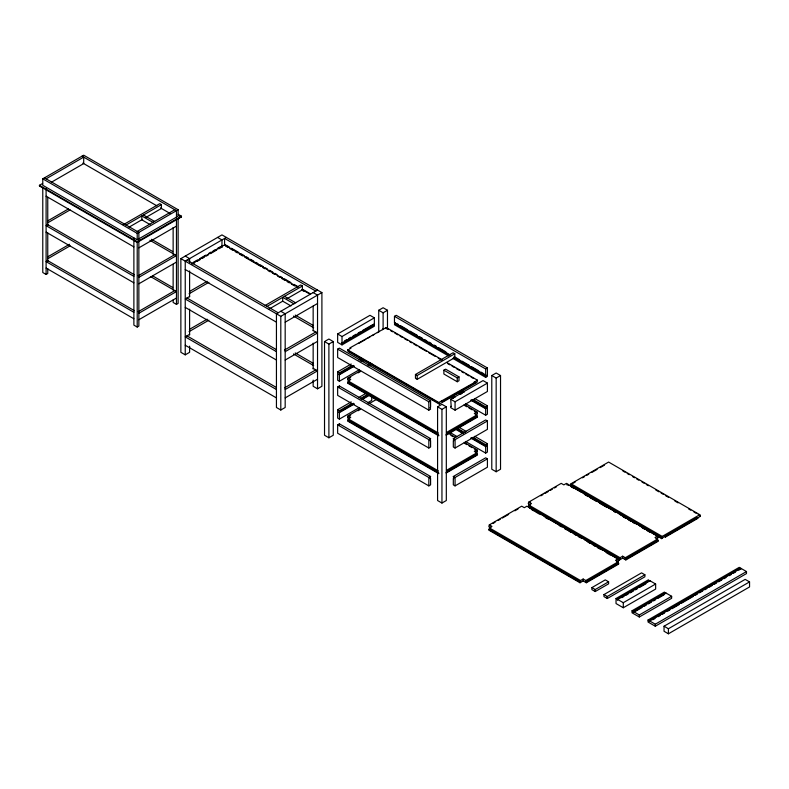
<?xml version="1.0" encoding="UTF-8"?>
<svg xmlns="http://www.w3.org/2000/svg" width="789" height="789" viewBox="0 0 789 789"><rect width="100%" height="100%" fill="white"/><g stroke="black" fill="none" stroke-linecap="round" stroke-linejoin="round"><path stroke-width="1.18" d="M41.551 187.21L41.363 186.569M179.685 217.32L179.35 218.099M42.774 178.827L83.693 155.206L178.127 209.726L178.127 216.186L137.207 239.807L42.774 185.287L42.774 178.827L137.207 233.347L178.127 209.726M46.097 178.827L83.693 157.119L83.693 163.589L51.315 182.279M178.255 214.342L181.45 216.186L181.45 216.896L137.207 242.44L39.45 185.997L39.45 185.287L42.606 183.462M47.567 220.989L68.456 208.927M48.188 222.547L70.113 209.894M47.754 224.717L46.097 225.674L133.883 276.357M47.567 256.938L69.501 244.274M48.188 258.496L70.113 245.833M47.754 260.656L46.097 261.623L133.883 312.306M123.212 224.766L159.763 203.67L161.42 204.627L161.42 208.464L145.758 217.508M125.915 225.121L161.42 204.627M42.774 187.752L42.774 272.521L46.097 274.444L47.754 273.487L47.754 268.566M129.051 227.153L142.622 219.312M137.207 231.433L174.803 209.726M39.45 185.287L137.207 241.73L181.45 216.186M138.864 247.835L176.46 226.127M138.253 275.755L174.803 254.65M138.864 277.314L176.46 255.616L149.871 240.26M189.607 346.154L189.607 352.318L185.237 354.843L180.868 352.318L180.868 258.624L221.965 234.895L321.902 292.591L321.902 386.285L317.533 388.809L313.154 386.285L313.154 380.12M138.864 283.784L176.46 262.076M226.335 237.42L185.237 261.149L185.237 354.843M193.256 262.372L197.437 259.956M199.518 258.753L205.781 255.143M208.917 253.328L210.998 252.125M213.089 250.922L215.17 249.718M217.261 248.515L220.397 246.701M191.697 263.881L225.112 244.59L225.112 245.192M192.743 263.881L194.824 262.678M196.915 261.475L200.041 259.66M202.132 258.457L204.223 257.253M206.304 256.05L208.395 254.847M210.485 253.634L216.738 250.024M218.829 248.821L221.965 247.006M138.253 311.694L174.803 290.599M138.864 313.263L176.46 291.555L150.433 276.525M138.864 319.723L176.46 298.015M189.409 291.545L207.152 281.308M189.074 293.764L208.898 282.314M189.607 296.486L185.237 299.001L276.436 351.657M133.883 237.893L133.883 325.127L137.207 327.041L138.864 326.084L138.864 232.39L44.431 177.87M173.136 299.998L173.136 302.463L176.46 304.376L178.127 303.42L178.127 218.642M189.409 329.407L207.152 319.17M189.074 331.627L208.898 320.176M189.607 334.339L185.237 336.864L276.436 389.519M265.143 305.471L300.658 284.977L302.404 285.983L302.404 289.819L286.732 298.863M266.889 306.487L302.404 285.983M268.98 309.11L282.561 301.27M317.533 290.066L276.436 313.795L276.436 407.489L280.805 410.014L285.174 407.489L285.174 313.795L280.805 311.27M180.868 258.624L280.805 316.32L321.902 292.591M285.174 322.178L317.533 303.499M284.474 350.05L315.778 331.972M285.174 351.657L317.533 332.978L313.154 330.453M285.174 360.04L317.533 341.361M324.526 341.558L328.895 339.033L333.264 341.558L333.264 435.252L328.895 437.777L324.526 435.252L324.526 341.558L328.895 344.083L333.264 341.558M337.643 333.994L369.992 315.314L374.361 317.839L374.361 324.299L342.012 342.978L341.489 342.673L341.489 343.274L342.012 343.58L374.361 324.9L374.361 326.212L342.012 344.892L337.643 342.367L337.643 333.994L342.012 336.508L374.361 317.839M378.73 331.222L378.73 310.264L383.109 307.74L387.478 310.264L387.478 328.757M378.73 310.264L383.109 312.789L387.478 310.264M344.615 340.868L346.706 339.655M348.787 338.451L350.878 337.248M352.969 336.045L356.095 334.24M358.186 333.027L360.267 331.824M362.358 330.621L372.793 324.595M337.643 349.132L339.388 348.127L430.587 400.773L430.587 407.232L430.054 407.538L430.587 409.156L428.831 410.162L337.643 357.516L337.643 349.132L428.831 401.788L430.587 400.773M450.134 354.922L394.47 322.78L394.47 316.32L396.226 315.314L487.415 367.96L487.415 376.343L485.669 377.349L452.797 358.374M350.75 348.63L350.227 347.722L386.255 327.524L442.451 359.971M446.692 362.427L477.453 380.18L477.453 380.781L476.921 382.399L439.325 404.106L439.325 402.794L438.802 403.1L347.604 350.444L350.75 348.018L350.227 347.722M358.581 343.501L365.879 339.29M367.97 338.087L370.061 336.873M372.142 335.67L374.233 334.467M377.359 332.662L379.45 331.459M394.47 322.78L398.179 324.318M347.604 350.444L348.127 350.138L348.127 351.46L439.325 404.106M385.732 328.441L388.375 329.358M448.556 355.928L394.47 324.703L394.993 322.484M284.474 387.902L315.778 369.834M285.174 389.519L317.533 370.84L313.154 368.315M285.174 397.903L317.533 379.223M359.212 369.794L339.388 381.235L337.643 380.229L337.643 371.846L351.204 364.015M358.512 359.804L360.603 358.591M337.643 371.846L339.388 372.862L351.914 365.632M360.257 360.81L362.348 359.606M339.911 373.266L341.992 372.063M344.083 370.86L346.164 369.656M348.255 368.443L353.472 365.435M339.388 372.862L338.866 374.479L353.995 365.741M361.303 361.52L363.394 360.317M338.866 374.479L339.388 374.775L353.995 366.343M362.348 361.52L364.429 360.317M367.566 364.972L370.692 363.167M349.705 380.732L347.604 379.519L348.127 377.911L360.652 370.682M369.005 365.859L372.132 364.054M347.604 378.917L350.74 377.112M358.038 372.891L360.129 371.688M337.643 386.995L339.388 385.989L430.587 438.635L430.054 440.252L430.054 440.854L430.587 440.558L430.587 447.018L428.831 448.024L337.643 395.378L337.643 386.995L428.831 439.651L430.587 438.635M438.27 434.285L348.127 382.251L348.127 380.939L350.75 379.42L348.127 377.911M438.802 435.814L347.604 383.158L348.127 382.251M359.212 407.657L339.388 419.097L337.643 418.091L337.643 409.708L351.204 401.877M358.512 397.656L365.82 393.445M337.643 409.708L339.388 410.724L351.914 403.495M360.257 398.672L367.566 394.451M339.911 411.128L341.992 409.925M344.083 408.722L346.164 407.509M348.255 406.305L353.472 403.297M361.826 398.475L363.907 397.271M365.997 396.068L368.088 394.865M339.388 410.724L338.866 412.331L353.995 403.593M361.303 399.382L369.124 394.865M338.866 412.331L339.388 412.637L353.995 404.205M362.348 399.382L369.656 395.171M415.458 374.479L453.054 352.772L454.799 353.778L454.799 357.614L417.203 379.322L415.458 378.316L415.458 374.479L417.203 375.485L454.799 353.778M367.566 402.834L371.737 400.427L371.737 396.117M349.705 418.594L347.604 417.381L348.127 415.773L360.652 408.534M369.005 403.721L376.304 399.5M347.604 416.779L350.74 414.975M358.038 410.753L360.129 409.55M337.643 424.857L339.388 423.841L430.587 476.497L430.054 478.114L430.054 478.716L430.587 478.42L430.587 484.88L428.831 485.886L337.643 433.24L337.643 424.857L428.831 477.503L430.587 476.497M438.27 472.147L348.127 420.113L348.127 418.801L350.75 417.282L348.127 415.773M438.802 473.666L347.604 421.02L348.127 420.113M443.872 370.179L445.627 369.173L459.001 376.895L459.001 380.732L457.255 381.748L443.872 374.016L443.872 370.179L457.255 377.911L459.001 376.895M394.47 316.32L485.669 368.976L487.415 367.96M347.604 349.843L438.802 402.489L474.83 382.3L474.83 382.902L442.471 401.581L441.948 400.674M474.83 382.902L474.297 381.994L477.453 380.18M453.853 357.673L485.669 376.037L486.192 375.732L486.192 375.13L485.669 375.436L485.669 368.976M437.579 406.828L441.948 404.313L446.318 406.828L446.318 500.522L441.948 503.047L437.579 500.522L437.579 406.828L441.948 409.353L446.318 406.828M450.697 399.264L483.046 380.584L487.415 383.109L487.415 391.482L455.066 410.162L450.697 407.637L450.697 406.325L451.219 406.631L450.697 399.264L455.066 401.788L487.415 383.109M491.784 375.534L496.163 373.01L500.532 375.534L500.532 469.228L496.163 471.753L491.784 469.228L491.784 375.534L496.163 378.059L500.532 375.534M475.353 414.708L477.453 413.495L476.921 411.878L474.297 413.397L476.921 414.906L476.921 416.227L446.663 433.694M472.946 399.49L485.669 406.838L487.415 405.822L487.415 414.205L485.669 415.211L465.52 403.583M470.826 400.181L485.669 408.751L486.192 408.446L485.669 406.838M446.663 432.382L476.921 414.906M446.14 434.601L477.453 416.523L477.453 417.134L446.14 435.203M453.32 438.635L485.669 419.955L487.415 420.971L487.415 429.344L455.066 448.024L453.32 447.018L453.32 440.558L453.843 440.854L453.32 438.635L455.066 439.651L487.415 420.971M475.353 452.57L477.453 451.357L476.921 449.74L474.297 451.259L476.921 452.768L476.921 454.079L446.663 471.556M472.946 437.343L485.669 444.69L487.415 443.684L487.415 452.067L485.669 453.073L465.52 441.445M470.826 438.043L485.669 446.613L486.192 446.308L485.669 444.69M446.663 470.244L476.921 452.768M446.14 472.463L477.453 454.385L477.453 454.997L446.14 473.065M453.32 476.497L485.669 457.817L487.415 458.833L487.415 467.206L455.066 485.886L453.32 484.88L453.32 478.42L453.843 478.716L453.32 476.497L455.066 477.503L487.415 458.833M490.916 527.683L488.815 526.47L489.338 524.863L521.687 506.183L524.31 507.692L526.934 506.183L618.132 558.829L618.655 560.446L616.564 561.66M530.435 504.871L528.334 503.658L528.857 502.041L561.216 483.361L563.839 484.88L566.463 483.361L657.651 536.017L658.184 537.625L656.083 538.838M492.987 523.462L495.078 522.249M498.204 520.444L500.295 519.241M502.386 518.038L508.649 514.418M514.901 510.808L518.038 508.994M528.334 503.047L530.425 501.843M540.859 495.817L542.95 494.614M545.031 493.411L548.168 491.606M550.249 490.393L552.339 489.19M554.43 487.987L556.511 486.783M489.338 527.89L580.536 580.536L580.536 581.848L489.338 529.202L489.338 527.89L491.961 526.371L489.338 524.863M528.857 505.068L620.055 557.724L620.055 559.036L528.857 506.38L528.857 505.068L531.48 503.56L528.857 502.041M618.132 563.168L618.132 561.857L585.783 580.536L585.783 581.848L618.132 563.168L618.655 563.474L618.655 564.086L586.306 582.755L583.16 580.941L580.014 582.755L488.815 530.109L489.338 529.202M528.857 506.38L528.334 506.686L619.533 559.332L620.055 559.036M571.009 483.765L662.198 536.421L662.198 537.733L571.009 485.077L571.009 483.765L608.605 462.058L699.804 514.714L699.804 516.026L700.326 515.72L700.326 516.331L665.354 536.52L664.821 536.214L661.675 538.64L639.406 525.78M573.1 483.262L575.191 482.059M582.499 477.838L584.58 476.635M586.671 475.432L588.762 474.228M591.888 472.414L597.105 469.406M600.242 467.601L604.413 465.185M581.089 492.109L570.477 485.985L571.009 485.077M580.536 580.536L583.16 579.027L585.783 580.536M618.132 558.829L615.509 560.348L618.132 561.857M620.055 557.724L622.679 556.206L625.302 557.724L657.651 539.045L657.651 540.357L625.302 559.036L625.302 557.724M657.651 536.017L655.028 537.526L657.651 539.045M488.815 529.498L580.014 582.154L580.536 581.848M609.986 554.43L619.533 559.943L622.679 558.129L625.825 559.943L658.184 541.264L657.651 540.357M662.198 536.421L699.804 514.714M570.477 485.383L661.675 538.029L662.198 537.733M664.821 536.214L697.18 517.535L697.703 517.84L697.703 518.442L665.354 537.122L664.821 536.826M585.783 581.848L586.306 582.154L618.655 563.474M625.302 559.036L625.825 559.332L658.184 540.662M591.898 587.608L605.281 579.885L608.605 581.799L608.605 583.821L595.222 591.543L591.898 589.63L591.898 587.608L595.222 589.521L608.605 581.799M603.97 594.571L641.565 572.863L644.889 574.786L644.889 576.798L607.293 598.506L603.97 596.592L603.97 594.571L607.293 596.494L644.889 574.786M649.525 580.487L617.176 599.167L617.176 599.768L650.047 580.793L655.639 584.018L655.639 589.067L623.29 607.747L616.031 603.555L616.031 598.506L648.39 579.836L649.525 581.089M621.87 597.668L623.961 596.454M626.042 595.251L628.133 594.048M630.224 592.845L633.35 591.04M635.441 589.827L637.522 588.624M639.613 587.42L645.875 583.811M617.176 599.768L617.698 600.074L617.698 599.472L623.29 602.697L655.639 584.018M632.038 610.775L664.387 592.095L666.044 593.663L666.044 593.062L671.646 596.287L671.646 598.309L639.297 616.988L632.038 612.797L632.038 610.775L633.173 611.436L665.521 592.756M633.173 611.436L633.173 612.037L666.044 593.062M634.741 611.741L642.049 607.52M644.13 606.317L646.221 605.114M648.311 603.91L651.438 602.096M653.529 600.893L655.61 599.689M657.701 598.486L663.963 594.867M633.173 612.037L633.695 612.343L633.695 611.731L639.297 614.966L671.646 596.287M648.035 620.016L739.234 567.36L740.368 568.622L740.891 568.928L740.891 568.327L746.493 571.552L746.493 573.573L655.294 626.219L648.035 622.038L648.035 620.016L649.169 620.667L740.368 568.021M649.169 620.667L649.169 621.278L740.891 568.327M652.878 619.74L654.998 618.517M658.184 616.682L660.304 615.459M662.425 614.236L664.545 613.004M667.721 611.169L669.841 609.946M671.972 608.723L679.388 604.433M681.509 603.21L693.176 596.474M695.296 595.251L697.417 594.028M699.537 592.805L702.723 590.971M704.843 589.748L706.964 588.515M709.084 587.292L712.26 585.458M714.38 584.235L716.501 583.012M718.621 581.789L721.807 579.945M723.927 578.722L726.048 577.499M729.233 575.664L731.354 574.441M733.474 573.209L735.595 571.986M738.77 570.151L740.891 568.928M649.169 621.278L649.702 621.574L649.702 620.973L655.294 624.207L746.493 571.552M664.042 626.219L745.181 579.373L749.55 581.897L749.55 586.947L668.411 633.794L664.042 631.269L664.042 626.219L668.411 628.744L749.55 581.897M180.336 217.005L180.602 216.936A2.584 2.111 0 0 1 181.45 216.896L178.255 215.052M40.564 186.105L40.298 186.046A2.584 2.111 0 0 0 39.45 185.997M400.299 325.541L407.726 329.822M409.846 331.055L417.263 335.335M419.383 336.558L422.569 338.402M424.689 339.625L426.81 340.848M428.93 342.071L431.05 343.294M434.236 345.128L436.356 346.351M438.477 347.584L445.893 351.864M454.385 356.766L459.681 359.823M461.802 361.046L469.228 365.337M471.349 366.56L478.765 370.85M480.896 372.073L484.071 373.907M453.853 357.072L486.192 375.732M394.47 323.391L449.612 355.228M390.496 330.581L392.616 331.804M394.737 333.027L397.922 334.871M400.043 336.094L402.163 337.317M404.284 338.54L407.459 340.375M409.58 341.598L411.7 342.83M413.821 344.053L417.006 345.888M419.127 347.111L426.553 351.401M428.674 352.624L435.035 356.293M438.211 358.137L441.396 359.971M447.757 363.64L449.878 364.863M451.998 366.096L454.119 367.319M456.239 368.542L459.425 370.376M461.545 371.599L463.666 372.822M465.786 374.055L468.962 375.889M471.082 377.112L473.203 378.335M374.361 324.299L373.838 323.993L374.361 324.9M474.297 381.994L474.83 382.3M82.036 156.163L176.46 210.683L176.46 217.143M315.778 291.082L224.589 238.426L224.589 244.886L297.749 287.137M622.915 471.033L625.036 472.256M627.156 473.479L629.277 474.702M632.453 476.536L634.573 477.759M636.703 478.992L638.824 480.215M641.999 482.049L644.12 483.272M646.24 484.495L648.361 485.718M655.787 490.008L658.963 491.843M661.083 493.066L663.214 494.289M665.334 495.522L668.51 497.356M674.871 501.025L678.057 502.859M688.659 508.984L690.779 510.207M693.965 512.051L696.085 513.274M698.206 514.497L700.326 515.72M217.586 237.42L221.965 239.945L221.965 247.342M313.154 292.591L317.533 295.116L317.533 388.809M226.167 245.201L229.352 247.036M231.473 248.259L238.889 252.549M241.02 253.772L244.195 255.606M246.316 256.829L248.436 258.052M250.557 259.285L253.742 261.12M255.863 262.342L257.983 263.565M260.104 264.788L263.279 266.633M265.4 267.856L267.53 269.079M269.651 270.302L272.826 272.136M274.947 273.359L277.067 274.582M280.253 276.426L282.373 277.649M284.494 278.872L290.855 282.541M294.041 284.385L298.281 286.831M302.522 289.277L309.939 293.567M82.865 163.106L156.794 205.791M160.443 207.901L170.099 213.474M301.99 289.583L310.481 294.484M697.703 518.442L697.18 517.535M225.644 246.109L227.765 247.332M229.885 248.555L233.071 250.399M235.191 251.622L237.311 252.845M239.432 254.068L242.608 255.902M244.728 257.125L260.636 266.307M262.757 267.54L264.877 268.763M268.063 270.597L270.183 271.82M272.304 273.043L274.424 274.266M277.61 276.111L279.73 277.333M281.851 278.556L285.026 280.391M287.147 281.614L289.267 282.847M291.388 284.07L294.573 285.904M301.99 290.184L304.12 291.417M221.433 246.099L221.965 246.405M461.969 391.127L464.09 392.35M474.692 398.475L487.415 405.822M459.159 391.531L462.334 393.366M472.404 399.885L480.896 404.787M484.071 406.621L486.192 407.844M458.093 392.232L461.279 394.066M471.349 399.875L486.192 408.446M458.093 392.833L460.214 394.056M143.46 215.002L154.654 221.462M284.474 296.329L295.796 302.868M152.987 222.419L141.793 215.959L141.793 219.796L149.94 224.5M294.05 303.873L282.728 297.345L282.728 301.181L290.963 305.925M452.797 396.236L454.918 397.459M450.411 396.571L453.596 398.415M464.198 404.53L476.921 411.878M464.721 405.546L466.841 406.769M468.962 407.992L472.147 409.826M474.268 411.049L477.453 412.894M476.921 416.227L477.453 416.523M295.264 315.077L313.282 325.482M293.508 316.083L313.657 327.721M185.237 256.1L189.607 258.624L189.607 262.323M151.537 239.304L172.683 251.513M186.983 260.133L278.182 312.789M583.209 493.332L595.932 500.68M598.052 501.903L611.84 509.862M613.96 511.085L616.081 512.317M619.257 514.152L637.285 524.557M569.106 485.6L566.985 484.377L566.985 484.979M571.226 486.823L573.347 488.046M585.014 494.782L588.19 496.616M590.31 497.839L596.671 501.518M599.857 503.352L606.218 507.021M613.645 511.311L615.765 512.534M623.182 516.825L625.302 518.048M628.488 519.882L630.608 521.105M632.729 522.328L634.849 523.551M642.276 527.841L644.396 529.064M646.516 530.287L649.692 532.121M656.063 535.8L658.184 537.023M458.784 427.155L466.21 431.445M474.692 436.337L487.415 443.684M185.237 269.522L276.436 322.178M457.038 428.161L465.52 433.062M459.681 430.399L461.802 431.622M472.404 437.747L480.896 442.639M484.071 444.483L486.192 445.706M455.44 428.555L463.399 433.151M471.349 437.737L486.192 446.308M455.973 429.472L463.399 433.753M46.097 196.195L133.883 246.878M449.612 432.254L457.038 436.544M448.29 433.21L455.717 437.5M464.198 442.392L476.921 449.74M450.943 435.449L453.064 436.672M464.721 443.408L466.841 444.631M468.962 445.854L472.147 447.688M474.268 448.911L477.453 450.756M476.921 454.079L477.453 454.385M348.127 380.939L438.27 432.974M347.604 382.557L438.802 435.203M295.264 352.939L313.282 363.344M293.508 353.945L313.657 365.573M152.593 275.854L172.683 287.452M186.983 297.995L276.061 349.428M47.153 224.372L134.485 274.789M185.237 307.385L276.436 360.04M529.399 507.899L536.816 512.189M538.936 513.412L541.067 514.635M544.242 516.47L546.363 517.702M548.483 518.925L562.271 526.884M564.391 528.107L582.42 538.512M584.541 539.735L598.328 547.694M600.449 548.917L602.569 550.15M605.745 551.984L607.865 553.207M531.707 509.635L533.828 510.868M535.948 512.091L539.124 513.925M545.485 517.594L548.671 519.438M559.273 525.553L561.393 526.786M564.579 528.62L566.699 529.843M568.82 531.066L570.94 532.289M574.126 534.123L576.246 535.356M578.367 536.579L580.487 537.802M587.904 542.082L590.024 543.315M593.21 545.15L595.33 546.373M597.451 547.596L600.636 549.43M606.997 553.109L610.173 554.943M616.534 558.612L618.655 559.845M46.097 232.134L133.883 282.817M348.127 418.801L438.27 470.836M347.604 420.409L438.802 473.065M186.983 335.858L276.061 387.281M47.153 260.311L134.485 310.728M185.237 345.247L276.436 397.903M46.097 268.082L133.883 318.766M616.031 598.506L617.176 599.167M668.411 628.744L668.411 633.794M665.354 536.52L665.354 537.122M661.675 538.029L661.675 538.64M655.294 624.207L655.294 626.219M650.047 580.793L650.047 581.394M639.297 614.966L639.297 616.988M625.825 559.332L625.825 559.943M623.29 602.697L623.29 607.747M622.679 556.206L622.679 558.129M619.533 559.332L619.533 559.943M607.293 596.494L607.293 598.506M595.222 589.521L595.222 591.543M586.306 582.154L586.306 582.755M583.16 579.027L583.16 580.941M580.014 582.154L580.014 582.755M496.163 378.059L496.163 471.753M485.669 376.037L485.669 377.349M485.669 408.751L485.669 415.211M485.669 446.613L485.669 453.073M457.255 377.911L457.255 381.748M455.066 401.788L455.066 410.162M455.066 439.651L455.066 448.024M455.066 477.503L455.066 485.886M442.471 400.98L442.471 401.581M441.948 409.353L441.948 503.047M438.802 402.489L438.802 403.1M428.831 401.788L428.831 410.162M428.831 439.651L428.831 448.024M428.831 477.503L428.831 485.886M417.203 375.485L417.203 379.322M386.255 327.524L386.255 328.135M383.109 312.789L383.109 328.816M382.576 329.043L382.576 329.644M342.012 336.508L342.012 342.978M342.012 343.58L342.012 344.892M339.388 374.775L339.388 381.235M339.388 385.989L339.388 387.3M339.388 412.637L339.388 419.097M339.388 423.841L339.388 425.163M328.895 344.083L328.895 437.777M313.154 306.152L313.154 330.808M313.154 343.136L313.154 369.025M280.805 316.32L280.805 410.014M189.607 270.952L189.607 296.842M189.607 309.17L189.607 335.059M176.46 218.375L176.46 304.376M173.136 227.508L173.136 254.541M173.136 264.374L173.136 290.174M137.207 233.347L137.207 239.807M137.207 241.73L137.207 327.041M47.754 197.309L47.754 225.565M47.754 232.942L47.754 261.198M46.097 188.443L46.097 274.444"/></g></svg>
